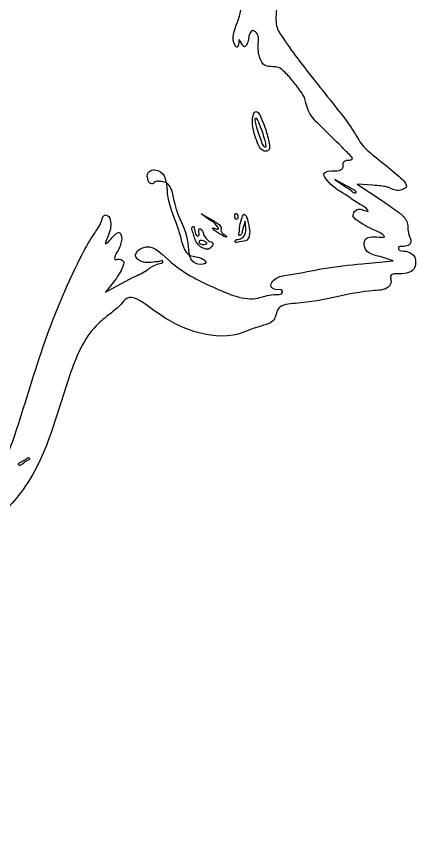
# Model space of a CAD drawing. Extents: x 7.4 to 44.5, y 24.7 to 60.9.
# Drawn here: x 34.35 to 44.5, y 24.68 to 45.44 of the extents above; entities that cross this region are included whole.
import ezdxf

# ---------------------------------------------------------------- set-up
doc = ezdxf.new("R2010")
doc.units = 0
doc.layers.add('Layer_1', color=7, linetype='CONTINUOUS')

msp = doc.modelspace()

# ---------------------------------------------------------------- linework, layer by layer
at = {"layer": 'Layer_1', "color": 7}
for p, q in [((40.008883, 44.852337), (39.993908, 44.727694)), ((40.092097, 44.727694), (40.008883, 44.852337)), ((40.41169, 42.41571), (40.411696, 42.41571)), ((40.595152, 42.515608), (40.595152, 42.515608)), ((37.747818, 41.203196), (37.747818, 41.203076)), ((42.721871, 41.149313), (42.446651, 41.300396)), ((42.446651, 41.300396), (42.689269, 41.129004)), ((43.407694, 41.154192), (43.016614, 41.177475)), ((43.016614, 41.177475), (43.658609, 40.753682)), ((42.997093, 40.977911), (42.997093, 40.977911)), ((39.269087, 40.267899), (39.043916, 40.427726)), ((39.043916, 40.427726), (39.322073, 40.27491)), ((39.902478, 40.370673), (39.902492, 40.370673)), ((40.168509, 40.240752), (40.094775, 40.022625)), ((40.181659, 40.041304), (40.168509, 40.240752)), ((39.434724, 39.97102), (39.434724, 39.97102)), ((39.194025, 39.676203), (39.194025, 39.676182)), ((40.020075, 39.778343), (40.019692, 39.778335)), ((39.001276, 39.611991), (39.001279, 39.61197)), ((43.928823, 39.230163), (43.593792, 39.338055)), ((43.13842, 39.156964), (43.928823, 39.230163)), ((36.614552, 38.438882), (37.319903, 38.81373)), ((36.841385, 38.726984), (36.614552, 38.438882)), ((34.60306, 34.148721), (34.603081, 34.148727))]:
    msp.add_line(p, q, dxfattribs=at)
for points, knots in [([(39.993908, 44.727694), (39.992409, 44.709731), (39.99011, 44.682173), (39.954297, 44.648326), (39.776267, 44.861801), (40.112806, 45.501563), (40.122199, 46.468988), (40.385378, 47.446574), (40.621069, 48.255536), (40.819028, 48.925991), (41.200842, 50.163709), (41.683496, 51.980475), (41.845016, 54.770544), (41.672722, 57.109444), (41.583172, 59.135647), (41.412403, 59.828322), (41.462674, 60.61876), (41.116215, 60.399716), (40.865479, 60.219024), (40.511528, 59.920844), (40.140911, 59.534942), (39.725629, 58.976743), (39.144333, 58.093391), (38.384149, 56.955449), (37.242773, 55.591732), (36.289661, 54.56163), (35.507643, 53.774808), (35.327196, 53.475259), (35.092323, 53.277469), (35.164704, 53.20756), (35.133891, 53.171784), (35.090633, 53.172349), (35.047895, 53.172955), (35.01635, 53.139514), (35.040806, 53.110055), (35.065145, 53.080498), (35.033363, 53.046902), (34.790788, 53.059345), (34.49313, 52.381385), (33.951806, 51.873205), (33.701629, 51.316222), (33.558348, 51.07864), (33.474187, 51.060023), (33.372502, 51.053529), (33.261042, 51.043431), (33.176455, 51.128488), (33.196621, 51.193439), (33.208886, 51.232944)], [0, 0, 0, 0, 0.054284, 0.083279, 0.117567, 0.733486, 1.939191, 3.113364, 3.721077, 4.473842, 5.208709, 7.608343, 10.098999, 13.495624, 14.850331, 15.818626, 16.192677, 16.395268, 16.768266, 17.230574, 17.738633, 18.383678, 19.308972, 20.913636, 22.489554, 24.60988, 25.225982, 25.667233, 25.842249, 25.87935, 25.908271, 25.956586, 26.005231, 26.033948, 26.069095, 26.104212, 26.133063, 26.182, 26.805225, 27.888934, 28.56628, 28.615172, 28.696268, 28.803392, 28.934051, 29.007176, 29.120698, 29.120698, 29.120698, 29.120698]), ([(44.022935, 50.652818), (43.791566, 50.742034), (43.42604, 50.88298), (42.997629, 51.021249), (42.797711, 51.164597), (42.626249, 51.268521), (42.407876, 51.316178), (41.899107, 51.46256), (41.81434, 50.05931), (41.380502, 49.025599), (41.178007, 47.770541), (41.145466, 47.048391), (41.111071, 46.780292), (41.034205, 46.624795), (40.930717, 46.642776), (40.92881, 46.573356), (41.01919, 46.573791), (41.094776, 46.472578), (41.068294, 46.262367), (41.015094, 46.005268), (40.960822, 45.701421), (40.945292, 45.43692), (40.948513, 45.15296), (41.179366, 44.816724), (41.519353, 44.322295), (42.001252, 43.726746), (42.46403, 43.141761), (42.805266, 42.712454), (42.992794, 42.411392), (43.14492, 42.140136), (43.487716, 41.859044), (43.832699, 41.584079), (44.108048, 41.353008), (44.230884, 41.236644), (44.286675, 41.087387), (44.131489, 41.026992), (43.990798, 41.005209), (43.870561, 41.070049), (43.750115, 41.118281), (43.597795, 41.137653), (43.475768, 41.14827), (43.407694, 41.154192)], [0, 0, 0, 0, 0.746456, 1.17928, 1.331952, 1.483903, 1.773189, 2.020816, 2.898897, 4.636999, 6.076162, 6.532433, 6.793835, 6.914579, 6.987889, 7.010932, 7.086658, 7.187073, 7.360166, 7.688668, 7.992105, 8.278303, 8.488775, 8.824738, 9.457701, 10.313202, 11.110968, 11.700057, 11.954121, 12.175862, 12.627134, 13.258745, 13.514092, 13.694035, 13.783055, 13.919247, 14.082568, 14.223171, 14.310406, 14.473267, 14.67875, 14.67875, 14.67875, 14.67875]), ([(43.593792, 39.338055), (43.434482, 39.375395), (43.201395, 39.430027), (43.173313, 39.846819), (43.437693, 39.850108), (43.749884, 39.818559), (43.577464, 39.977935), (43.399803, 40.019696), (43.166607, 40.150847), (43.01767, 40.252404), (42.884538, 40.355402), (42.944176, 40.510397), (43.08337, 40.582097), (43.333165, 40.446841), (43.236766, 40.592389), (43.041611, 40.672528), (42.706759, 40.941516), (42.380879, 41.08435), (42.071004, 41.50793), (42.404593, 41.520316), (42.553051, 41.516653), (42.65316, 41.568639), (42.654956, 41.657064), (42.656128, 41.737714), (42.730563, 41.79384), (42.805036, 41.783569), (42.931827, 41.812951), (42.758137, 41.989949), (42.531688, 42.210784), (42.149167, 42.587273), (41.806203, 42.92225), (41.721082, 43.185623), (41.683857, 43.379481), (41.558022, 43.562556), (41.390189, 43.792595), (41.207737, 43.991469), (41.036739, 44.155775), (40.852454, 44.16556), (40.643301, 44.162075), (40.508834, 44.424208), (40.476301, 44.701005), (40.534166, 44.981958), (40.302258, 45.140082), (40.245713, 44.870638), (40.228511, 44.745587), (40.142798, 44.644588), (40.110457, 44.697601), (40.092097, 44.727694)], [0, 0, 0, 0, 0.431281, 0.631013, 1.003458, 1.141967, 1.219673, 1.524448, 1.777093, 1.980715, 2.095971, 2.224842, 2.385209, 2.585306, 2.614054, 2.844422, 3.228849, 3.8479, 4.081958, 4.36229, 4.493773, 4.574575, 4.659056, 4.738229, 4.807435, 4.903179, 4.978674, 5.101904, 5.403085, 6.141247, 6.60135, 6.825251, 6.957875, 7.18997, 7.478045, 7.812272, 8.014621, 8.148425, 8.358001, 8.587463, 8.924464, 9.231874, 9.344897, 9.585838, 9.749778, 9.812007, 9.893714, 9.893714, 9.893714, 9.893714]), ([(40.411696, 42.41571), (40.393098, 42.488867), (40.358936, 42.62325), (40.341752, 42.811399), (40.363087, 42.935955), (40.422114, 43.052935), (40.534036, 42.971995), (40.571653, 42.840516), (40.652101, 42.670716), (40.710733, 42.491463), (40.759349, 42.306534), (40.793929, 42.163908), (40.776642, 42.028033), (40.666541, 42.006374), (40.558238, 42.061426), (40.476673, 42.21511), (40.436174, 42.340129), (40.41169, 42.41571)], [0, 0, 0, 0, 0.227956, 0.418732, 0.544869, 0.642742, 0.70699, 0.883828, 1.061937, 1.26545, 1.451116, 1.630022, 1.721456, 1.809256, 1.91355, 2.070587, 2.310652, 2.310652, 2.310652, 2.310652]), ([(40.595152, 42.515608), (40.570141, 42.580144), (40.527533, 42.690084), (40.493477, 42.793183), (40.412701, 42.893264), (40.423566, 42.752088), (40.453612, 42.648203), (40.503904, 42.460523), (40.575827, 42.287304), (40.608453, 42.182366), (40.691127, 42.084076), (40.681596, 42.225237), (40.651856, 42.330218), (40.615893, 42.447796), (40.595152, 42.515608)], [0, 0, 0, 0, 0.199204, 0.33935, 0.393972, 0.459154, 0.607701, 0.810411, 1.009859, 1.150007, 1.204922, 1.270835, 1.419365, 1.621755, 1.621755, 1.621755, 1.621755]), ([(37.747818, 41.203076), (37.741147, 41.206316), (37.70635, 41.223215), (37.696947, 41.303958), (37.658947, 41.399687), (37.721391, 41.524306), (37.870289, 41.5538), (38.172292, 41.459478), (38.145348, 40.699524), (38.480921, 40.157405), (38.628657, 39.293344), (39.022335, 39.357392), (39.235439, 39.148522), (38.710529, 39.10282), (38.779648, 39.940541), (38.3579, 40.425118), (38.308719, 41.222617), (38.012934, 41.247357), (37.913076, 41.260293), (37.856597, 41.227378), (37.830224, 41.190413), (37.786265, 41.185392), (37.761131, 41.197031), (37.747818, 41.203196)], [0, 0, 0, 0, 0.021733, 0.113366, 0.210759, 0.332909, 0.468597, 0.63289, 1.212856, 2.268879, 2.8927, 3.227016, 3.343746, 3.556372, 4.140284, 5.186529, 5.789941, 5.933703, 6.029036, 6.083721, 6.12089, 6.159765, 6.203546, 6.203546, 6.203546, 6.203546]), ([(42.689269, 41.129004), (42.747272, 41.095039), (42.834335, 41.044058), (42.947014, 40.939521), (42.987374, 40.970461), (42.997093, 40.977911)], [0, 0, 0, 0, 0.217509, 0.326475, 0.361034, 0.361034, 0.361034, 0.361034]), ([(42.997093, 40.977911), (42.984706, 40.988481), (42.942746, 41.024287), (42.847745, 41.077373), (42.767974, 41.122964), (42.721871, 41.149313)], [0, 0, 0, 0, 0.048785, 0.165264, 0.324769, 0.324769, 0.324769, 0.324769]), ([(43.658609, 40.753682), (43.784547, 40.666755), (43.985565, 40.528006), (44.226767, 40.346077), (44.301946, 40.175434), (44.29481, 40.046461), (44.319783, 39.931802), (44.349373, 39.822357), (44.400033, 39.7182), (44.319821, 39.620593), (44.216663, 39.589006), (44.038071, 39.605631), (44.083619, 39.472503), (44.246632, 39.490927), (44.386625, 39.431485), (44.494031, 39.325283), (44.503584, 39.176564), (44.476231, 38.99899), (44.256494, 38.900617), (44.070864, 38.896135), (43.910417, 38.90508), (43.842058, 38.833528), (43.891063, 38.727341), (43.816938, 38.49217), (43.217124, 38.476282), (42.461107, 38.310207), (41.701354, 38.151219), (41.033869, 38.131073), (40.951884, 37.873965), (40.880442, 37.654487), (40.418762, 37.554424), (39.773994, 37.216616), (38.64319, 37.442997), (37.937483, 37.889078), (37.23606, 38.419439), (36.972929, 38.079291), (36.709835, 37.869145), (36.131964, 37.414129), (35.645303, 36.277704), (35.24986, 34.75992), (34.652552, 33.494836), (33.978418, 32.798203), (33.622746, 32.398824), (32.911323, 31.653797), (31.98202, 30.70272), (31.019711, 29.617287), (30.548946, 28.862312), (30.410545, 28.261725), (30.192448, 27.730221), (29.935129, 27.206793), (29.590827, 26.846768), (29.478455, 26.625975), (29.272891, 26.464156), (29.415086, 26.410032), (29.540074, 26.346398), (29.953321, 26.182212), (30.607164, 25.881466), (31.097456, 25.479531), (31.791039, 25.241517), (31.6716, 25.021592), (31.571244, 24.936066), (31.420523, 24.830096), (31.227224, 24.730147), (30.960531, 24.68034), (30.77117, 24.681978), (30.660779, 24.682932)], [0, 0, 0, 0, 0.461573, 0.736744, 0.887535, 0.99638, 1.120454, 1.234477, 1.347384, 1.428083, 1.567112, 1.716477, 1.750268, 1.931201, 2.100946, 2.218804, 2.356598, 2.533198, 2.713976, 3.007534, 3.11007, 3.172862, 3.262866, 3.422271, 3.825443, 4.788969, 5.863743, 6.294468, 6.472752, 6.625313, 6.95994, 7.725341, 8.871694, 10.039153, 10.630151, 10.83557, 11.209707, 11.671802, 13.006623, 14.770112, 16.445778, 17.093416, 17.67005, 18.050931, 20.183472, 21.655892, 22.409272, 22.808695, 23.495882, 24.123595, 24.572579, 24.896749, 25.026021, 25.093224, 25.261012, 25.493433, 26.397572, 27.323728, 27.785957, 27.87162, 28.012508, 28.18507, 28.422431, 28.659121, 28.989988, 28.989988, 28.989988, 28.989988]), ([(30.975882, 30.300042), (31.271877, 30.679973), (31.956715, 31.559015), (32.846309, 32.719466), (33.902987, 33.668808), (34.445458, 35.152137), (34.995, 37.092379), (35.676703, 38.745132), (36.247378, 39.832044), (36.48041, 40.111701), (36.569974, 40.439981), (36.737442, 40.341337), (36.748526, 40.176443), (36.745429, 40.015689), (36.686762, 39.891311), (36.6552, 39.788072), (36.615645, 39.728621), (36.611993, 39.645317), (36.698875, 39.728451), (36.768128, 39.795337), (36.845234, 39.905433), (36.968891, 39.970568), (37.022768, 39.872213), (37.030915, 39.767295), (36.998223, 39.63534), (36.933781, 39.482411), (36.853313, 39.389641), (36.832791, 39.243937), (36.957033, 39.293929), (37.117746, 39.237269), (37.008711, 38.957468), (36.906529, 38.816716), (36.841385, 38.726984)], [0, 0, 0, 0, 1.444514, 3.342152, 4.392893, 5.634427, 7.975114, 10.459123, 11.071577, 11.520498, 11.708975, 11.804607, 11.984423, 12.174784, 12.283129, 12.395404, 12.487298, 12.520756, 12.581121, 12.708619, 12.894526, 12.970677, 13.058943, 13.158286, 13.298624, 13.458453, 13.641596, 13.705697, 13.788839, 13.928669, 14.131829, 14.48914, 14.48914, 14.48914, 14.48914]), ([(39.902492, 40.370673), (39.901798, 40.389708), (39.900788, 40.41741), (39.94031, 40.446453), (39.96704, 40.40303), (39.983957, 40.365846), (39.982514, 40.319629), (39.96112, 40.286228), (39.920273, 40.280353), (39.901333, 40.32345), (39.902044, 40.352738), (39.902478, 40.370673)], [0, 0, 0, 0, 0.054152, 0.078813, 0.119325, 0.169121, 0.212125, 0.250218, 0.279702, 0.314623, 0.369791, 0.369791, 0.369791, 0.369791]), ([(40.094775, 40.022625), (40.092468, 39.965365), (40.089825, 39.899737), (39.987469, 39.854302), (40.028262, 40.010273), (40.019976, 40.103823), (40.04941, 40.231716), (40.084498, 40.317673), (40.129879, 40.446922), (40.226849, 40.333084), (40.234045, 40.165811), (40.311956, 39.960298), (40.219467, 39.71908), (40.069074, 39.734263), (39.910093, 39.680777), (39.907047, 39.773654), (39.967455, 39.77616), (40.020075, 39.778343)], [0, 0, 0, 0, 0.151152, 0.173243, 0.292793, 0.408612, 0.53447, 0.645131, 0.742969, 0.802028, 0.991308, 1.27367, 1.444298, 1.635743, 1.748619, 1.766215, 1.885108, 1.885108, 1.885108, 1.885108]), ([(39.001279, 39.61197), (38.978549, 39.636702), (38.926312, 39.693541), (38.871964, 39.808491), (38.852582, 39.940641), (38.787924, 40.04874), (38.855881, 40.13508), (38.892239, 39.964893), (38.903622, 39.883997), (39.001691, 39.849064), (38.989682, 39.957787), (38.984773, 40.069125), (39.083357, 40.022697), (39.093126, 39.914902), (39.160826, 39.816284), (39.2214, 39.740598), (39.283481, 39.709626), (39.336859, 39.706122), (39.352189, 39.65846), (39.321841, 39.597032), (39.255148, 39.523833), (39.116467, 39.529732), (39.043943, 39.581522), (39.001276, 39.611991)], [0, 0, 0, 0, 0.100663, 0.231353, 0.369022, 0.51901, 0.537914, 0.660905, 0.795107, 0.824768, 0.924224, 1.018628, 1.05309, 1.194453, 1.312904, 1.412182, 1.478525, 1.520047, 1.556096, 1.605862, 1.720779, 1.829649, 1.985226, 1.985226, 1.985226, 1.985226]), ([(39.434724, 39.97102), (39.411062, 39.986377), (39.377978, 40.007849), (39.316575, 40.074244), (39.40601, 40.052357), (39.518898, 40.009864), (39.413046, 40.185712), (39.329906, 40.233177), (39.269087, 40.267899)], [0, 0, 0, 0, 0.100301, 0.140242, 0.177391, 0.294929, 0.380126, 0.612255, 0.612255, 0.612255, 0.612255]), ([(39.322073, 40.27491), (39.366973, 40.246912), (39.444665, 40.198464), (39.536372, 40.128512), (39.562118, 40.052862), (39.539378, 39.998718), (39.571739, 39.944835), (39.621823, 39.905171), (39.6581, 39.879578), (39.701588, 39.849095), (39.665605, 39.824243), (39.612445, 39.868025), (39.530794, 39.902278), (39.468891, 39.946573), (39.434724, 39.97102)], [0, 0, 0, 0, 0.159714, 0.27636, 0.336229, 0.383313, 0.440127, 0.507856, 0.568254, 0.600827, 0.616254, 0.672981, 0.773595, 0.897532, 0.897532, 0.897532, 0.897532]), ([(40.019692, 39.778335), (40.05367, 39.794521), (40.119414, 39.82584), (40.1802, 39.926947), (40.181153, 40.001624), (40.181659, 40.041304)], [0, 0, 0, 0, 0.111006, 0.214777, 0.332432, 0.332432, 0.332432, 0.332432]), ([(37.319903, 38.81373), (37.449366, 38.874132), (37.675978, 38.979858), (37.850419, 39.148925), (38.091154, 39.17417), (38.066329, 39.245494), (37.991648, 39.212052), (37.83144, 39.208404), (37.585774, 39.139066), (37.296988, 39.372709), (37.721435, 39.758383), (38.399295, 39.01054), (39.241746, 38.603311), (40.295515, 38.14618), (40.790189, 38.401641), (41.111646, 38.359774), (41.124271, 38.535549), (40.903907, 38.449663), (40.781057, 38.623294), (40.968797, 38.845699), (41.460852, 38.888563), (42.196932, 39.065393), (42.806848, 39.124714), (43.13842, 39.156964)], [0, 0, 0, 0, 0.410331, 0.71824, 0.857071, 0.867361, 0.92532, 1.02608, 1.413209, 1.621003, 1.889721, 2.620549, 3.95469, 5.126692, 5.533543, 5.765955, 5.791074, 6.012902, 6.149046, 6.301099, 6.754232, 7.590562, 8.586829, 8.586829, 8.586829, 8.586829]), ([(39.194025, 39.676182), (39.18981, 39.682917), (39.177885, 39.701974), (39.140313, 39.721095), (39.095942, 39.74349), (39.04925, 39.755465), (39.005921, 39.748894), (38.988155, 39.712748), (39.006718, 39.676567), (39.045067, 39.653904), (39.094108, 39.646316), (39.139117, 39.651921), (39.17737, 39.65611), (39.189763, 39.671062), (39.194025, 39.676203)], [0, 0, 0, 0, 0.023535, 0.066598, 0.122076, 0.173541, 0.210831, 0.241969, 0.277939, 0.321008, 0.372227, 0.422774, 0.460055, 0.479594, 0.479594, 0.479594, 0.479594]), ([(34.603081, 34.148727), (34.65539, 34.172096), (34.713903, 34.198237), (34.639953, 34.2437), (34.57214, 34.16331), (34.481091, 34.132482), (34.430738, 34.096627), (34.376975, 34.063821), (34.434339, 34.020665), (34.507532, 34.087209), (34.565911, 34.1248), (34.60306, 34.148721)], [0, 0, 0, 0, 0.105141, 0.117614, 0.236794, 0.336433, 0.410558, 0.444196, 0.479487, 0.558662, 0.697215, 0.697215, 0.697215, 0.697215])]:
    msp.add_open_spline(points, degree=3, knots=knots, dxfattribs=at)

doc.saveas('drawing.dxf')
